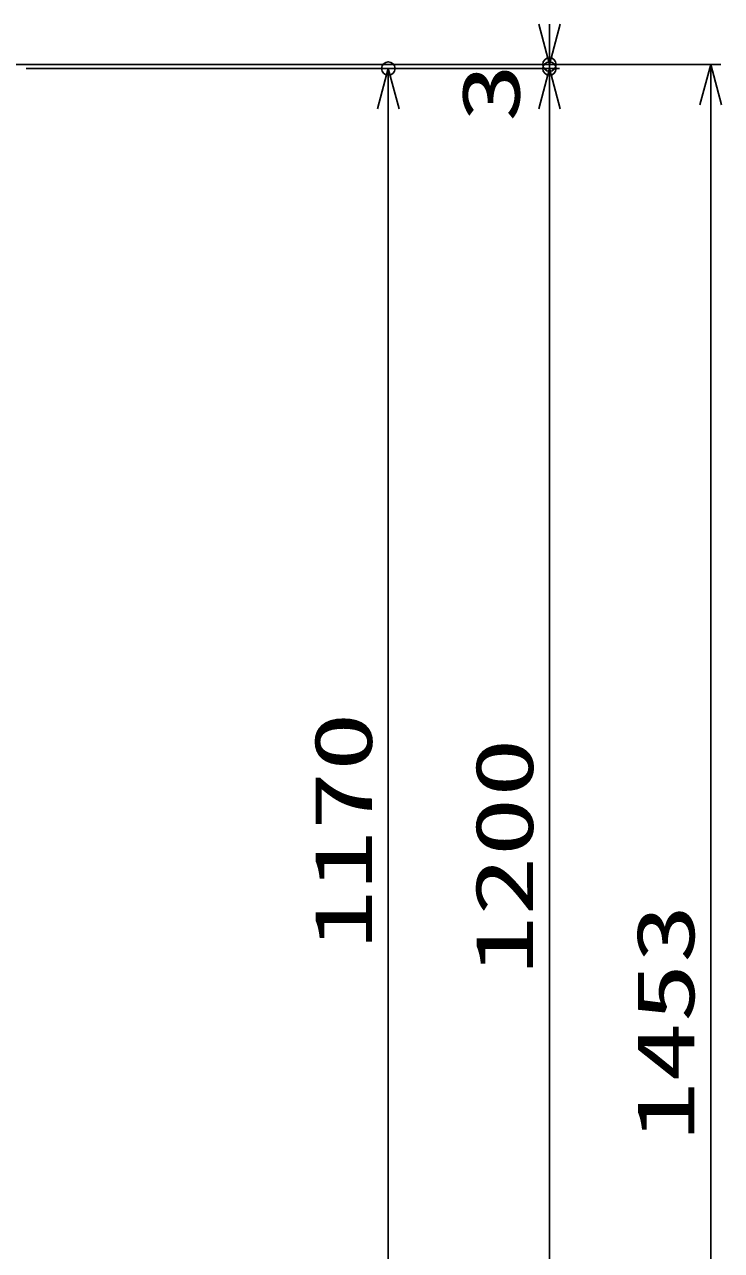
# Model space of a CAD drawing. Units: millimetres, scale not verified. Extents: x -4455 to 4455, y -3150 to 3150.
# Drawn here: x -1249 to -730, y -655 to 258 of the extents above; entities that cross this region are included whole.
import ezdxf
from ezdxf.enums import TextEntityAlignment as Align

# ---------------------------------------------------------------- set-up
doc = ezdxf.new("R2010")
doc.units = ezdxf.units.MM
doc.header["$LTSCALE"] = 20
doc.header["$PDMODE"] = 32
doc.header["$PDSIZE"] = 10
doc.linetypes.add('USER2', pattern=[0.375, 0.25, -0.125])
doc.layers.add('0-0_0', color=3, linetype='USER2', lineweight=25)
doc.layers.add('0-2_寸法線', color=4, linetype='Continuous', lineweight=25)
doc.layers.add('0-3_DEFPOINTS', color=7, linetype='Continuous')
doc.styles.add('ＭＳ ゴシック', font='')
doc.styles.get('ＭＳ ゴシック').set_extended_font_data('MS Gothic')

# ---------------------------------------------------------------- blocks, each defined once
blk = doc.blocks.new('_Open30')
at = {"layer": '0-0_0', "color": 4, "linetype": 'Continuous'}
blk.add_line((0, 0), (-20, 0), dxfattribs=at)
blk.add_lwpolyline([(-20, 5.36), (0, 0), (-20, -5.36)], dxfattribs=at)

msp = doc.modelspace()

# ---------------------------------------------------------------- linework, layer by layer
at = {"layer": '0-2_寸法線'}
for p, q in [((-1726.24, 227.76), (-730.97, 227.76)), ((-1726.24, 227.76), (-850.97, 227.76)), ((-1247.99, 224.76), (-850.97, 224.76)), ((-1247.99, 224.76), (-970.93, 224.76)), ((-1247.99, 224.76), (-850.97, 224.76)), ((-858.47, 224.76), (-858.47, 227.76)), ((-978.43, -915.24), (-978.43, 194.76)), ((-858.47, -945.24), (-858.47, 194.76)), ((-858.47, 194.76), (-858.47, 164.76)), ((-738.47, 197.76), (-738.47, -1195.24))]:
    msp.add_line(p, q, dxfattribs=at)
at = {"layer": '0-3_DEFPOINTS'}
for p in [(-978.43, 224.76), (-858.47, 227.76), (-858.47, 224.76)]:
    msp.add_point(p, dxfattribs=at)

# ---------------------------------------------------------------- block references
at = {"layer": '0-2_寸法線', "xscale": 1.5, "yscale": 1.5}
for p, rotation in [((-858.47, 227.76), 270), ((-978.43, 224.76), 90), ((-858.47, 224.76), 90), ((-858.47, 224.76), 90), ((-738.47, 227.76), 90)]:
    msp.add_blockref('_Open30', p, dxfattribs=dict(at, rotation=rotation))

# ---------------------------------------------------------------- texts
at = {"layer": '0-2_寸法線', "color": 2, "style": 'ＭＳ ゴシック', "width": 1.5}
for s, p in [('3', (-867.64, 184.73)), ('1170', (-977.6, -430.96)), ('1200', (-857.64, -450.24)), ('1453', (-737.64, -573.74))]:
    msp.add_text(s, height=43.26, rotation=90, dxfattribs=at).set_placement(p, align=Align.BOTTOM_LEFT)

doc.saveas('drawing.dxf')
